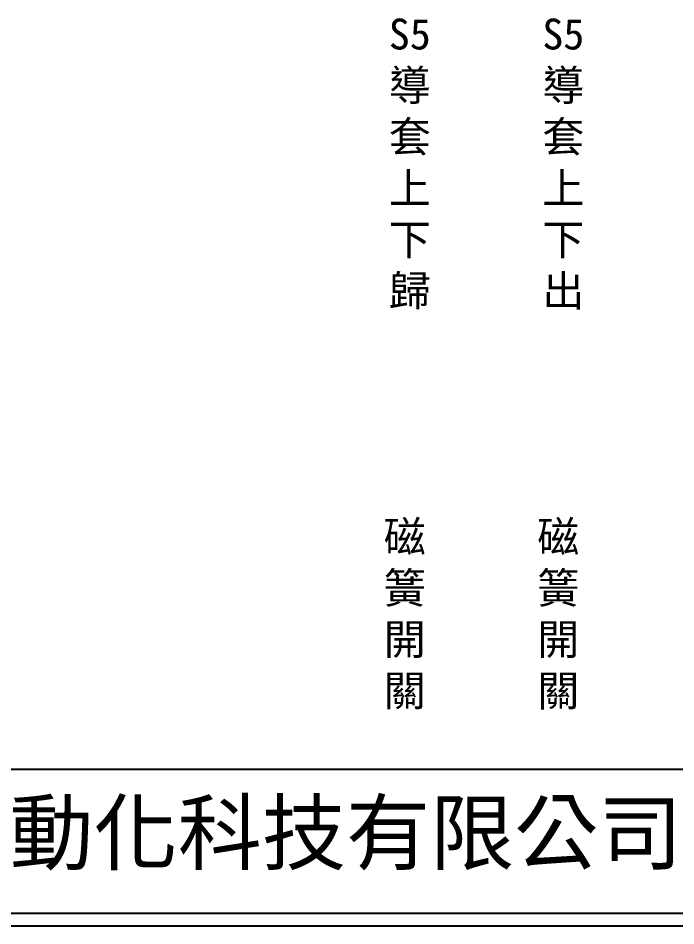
# Model space of a CAD drawing. Extents: x 275 to 562, y 265 to 469.
# Drawn here: x 338.9 to 402.9, y 264.9 to 353.3 of the extents above; entities that cross this region are included whole.
import ezdxf

# ---------------------------------------------------------------- set-up
doc = ezdxf.new("R2010")
doc.units = 0
doc.layers.add('圖框層', color=7, linetype='CONTINUOUS')
doc.layers.add('標尺寸層', color=3, linetype='CONTINUOUS')
doc.styles.add('CNS', font='romanc.shx', dxfattribs={"bigfont": 'chineset.shx'})
doc.styles.add('STSL', font='kaiu.ttf')

msp = doc.modelspace()

# ---------------------------------------------------------------- linework, layer by layer
at = {"layer": '圖框層', "color": 7}
for p, q in [((276.148, 280.195), (560.648, 280.195)), ((276.148, 266.195), (560.648, 266.195)), ((274.898, 264.945), (561.898, 264.945))]:
    msp.add_line(p, q, dxfattribs=at)

# ---------------------------------------------------------------- texts
at = {"layer": '圖框層', "color": 4, "style": 'STSL'}
msp.add_text('泓陞自動化科技有限公司', height=6, dxfattribs=at).set_placement((313.501, 271.022))
at = {"layer": '標尺寸層', "color": 7, "char_height": 3, "width": 4.96081, "attachment_point": 5, "style": 'CNS'}
for s, insert in [('{\\fDFKai-SB|b0|i0|c136|p65;S5\\P導套上下歸}', (377, 339.13)), ('{\\fDFKai-SB|b0|i0|c136|p65;S5\\P導套上下出}', (391.939, 339.126)), ('{\\fDFKai-SB|b0|i0|c136|p65;磁簧開關}', (376.507, 295.184)), ('{\\fDFKai-SB|b0|i0|c136|p65;磁簧開關}', (391.446, 295.18))]:
    msp.add_mtext(s, dxfattribs=dict(at, insert=insert))

doc.saveas('drawing.dxf')
